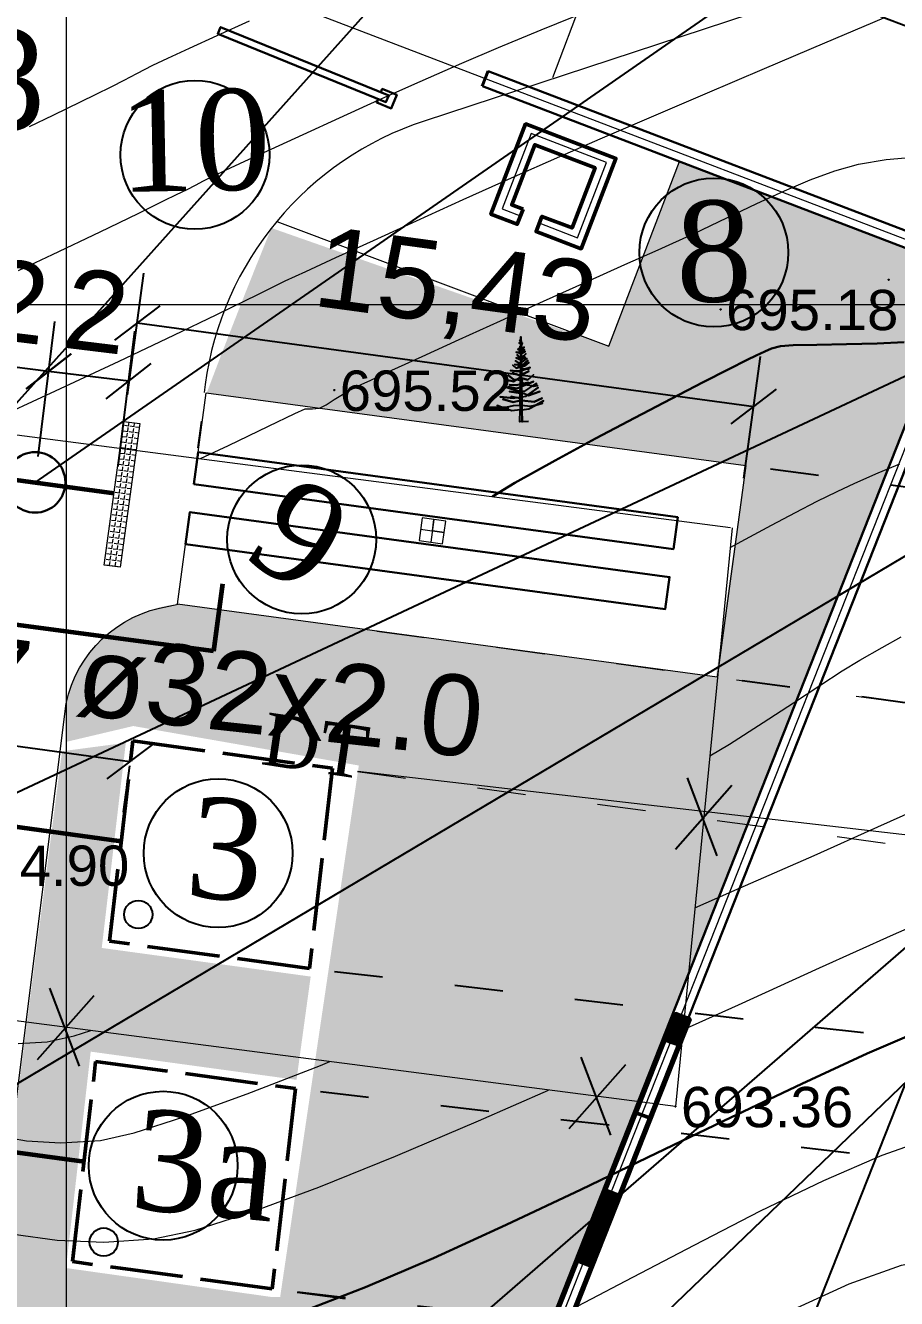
# Model space of a CAD drawing. Header units: feet. Extents: x 3381 to 684025, y 675186 to 4375940.
# Drawn here: x 682187.92 to 682209.52, y 4375689.66 to 4375721.24 of the extents above; entities that cross this region are included whole.
import ezdxf

# ---------------------------------------------------------------- set-up
doc = ezdxf.new("R2010")
doc.units = ezdxf.units.FT
doc.header["$MEASUREMENT"] = 0
doc.header["$PDMODE"] = 34
doc.header["$PDSIZE"] = 0.01
for name, pattern in [('ACAD_ISO02W100', [15, 12, -3]), ('ACAD_ISO03W100', [30, 12, -18]), ('DUZ', [0])]:
    doc.linetypes.add(name, pattern=pattern)
doc.layers.get('0').update_dxf_attribs({"linetype": 'CONTINUOUS'})
doc.layers.get('Defpoints').update_dxf_attribs({"linetype": 'CONTINUOUS'})
for name, color, linetype, lineweight in [('-K1', 16, 'CONTINUOUS', 60), ('-S0', 5, 'CONTINUOUS', 60), ('ANA HORIZONTAL', 24, 'CONTINUOUS', 30), ('das tikili', 5, 'CONTINUOUS', 0), ('HORIZANTAL', 24, 'CONTINUOUS', 13), ('km setka', 170, 'CONTINUOUS', 15)]:
    doc.layers.add(name, color=color, linetype=linetype, lineweight=lineweight)
for name, color, linetype in [('0_Point_Height', 2, 'CONTINUOUS'), ('0_Point_Point', 7, 'CONTINUOUS'), ('Aqaclar', 3, 'CONTINUOUS'), ('Layer8', 7, 'CONTINUOUS'), ('Yazilar', 7, 'CONTINUOUS'), ('yol', 7, 'CONTINUOUS')]:
    doc.layers.add(name, color=color, linetype=linetype)
doc.styles.add('ARİAL', font='arial.ttf')
doc.styles.get("Standard").update_dxf_attribs({"font": 'arial.ttf', "height": 2})
doc.styles.add('style5', font='arialazlat.ttf', dxfattribs={"height": 400})
doc.dimstyles.new('ISO-25', dxfattribs={"dimtxt": 2, "dimasz": 1, "dimexe": 1.25, "dimexo": 0.625, "dimtad": 1, "dimtxsty": 'Standard', "dimblk": 'OBLIQUE', "dimcen": 2.5, "dimadec": 0, "dimazin": 0, "dimtfac": 1, "dimtmove": 0, "dimatfit": 3, "dimldrblk": 'OBLIQUE', "dimfxl": 1, "dimarcsym": 0})

# ---------------------------------------------------------------- blocks, each defined once
blk = doc.blocks.new('gho09')
at = {"layer": 'yol', "lineweight": 20, "ltscale": 0.4}
h = blk.add_hatch(dxfattribs=at)
h.set_pattern_fill('ANGLE', color=256, scale=0.02)
h.set_pattern_definition([(0, (0, 0), (0, 0.1397), [0.1016, -0.0381]), (90, (0, 0), (-0.1397, 0), [0.1016, -0.0381])])
h.paths.add_polyline_path([(6099.173, 5735.746), (6095.576, 5735.746), (6095.576, 5736.146), (6099.173, 5736.146)])
for points in [[(6099.173, 5735.746), (6095.576, 5735.746), (6095.576, 5736.146), (6099.173, 5736.146)], [(6097.791, 5728.494), (6097.225, 5728.494), (6097.225, 5727.904), (6097.791, 5727.904)]]:
    blk.add_lwpolyline(points, close=True, dxfattribs=at)
at = {"layer": 'yol', "lineweight": 30, "ltscale": 0.4}
for points in [[(6096.362, 5734.218), (6096.362, 5722.218), (6097.162, 5722.218), (6097.162, 5734.218)], [(6097.862, 5734.218), (6097.862, 5722.218), (6098.662, 5722.218), (6098.662, 5734.218)]]:
    blk.add_lwpolyline(points, close=True, dxfattribs=at)
at = {"layer": 'yol', "lineweight": 20, "ltscale": 0.4}
blk.add_lwpolyline([(6097.508, 5728.494), (6097.508, 5727.904), (6097.508, 5728.199), (6097.791, 5728.199), (6097.225, 5728.199)], dxfattribs=at)
blk = doc.blocks.new('_Oblique')
at = {"color": 0, "linetype": 'ByBlock', "lineweight": -2}
blk.add_line((-0.5, -0.5), (0.5, 0.5), dxfattribs=at)
blk = doc.blocks.new('*D47')
at = {"color": 0, "lineweight": -2, "transparency": 16777216}
for p, q in [((682212.089, 4375715.029), (682218.063, 4375712.668)), ((682184.901, 4375632.128), (682216.901, 4375713.128)), ((682180.089, 4375634.029), (682186.063, 4375631.668))]:
    blk.add_line(p, q, dxfattribs=at)
at = {"layer": 'Defpoints', "color": 0, "lineweight": 18, "transparency": 16777216}
for p in [(682211.507, 4375715.258), (682216.901, 4375713.128), (682179.507, 4375634.258)]:
    blk.add_point(p, dxfattribs=at)
at = {"color": 0, "lineweight": -2, "transparency": 16777216}
for p, rotation in [((682216.901, 4375713.128), 68.44292071496228), ((682184.901, 4375632.128), 248.4429207149623)]:
    blk.add_blockref('_Oblique', p, dxfattribs=dict(at, rotation=rotation))
at = {"color": 0, "lineweight": 18, "transparency": 16777216, "insert": (682199.202, 4375673.299), "char_height": 2, "attachment_point": 5, "rotation": 68.4429}
blk.add_mtext('87,09', dxfattribs=at)
blk = doc.blocks.new('*D48')
at = {"color": 0, "lineweight": -2, "transparency": 16777216}
for p, q in [((682130.731, 4375746.842), (682132.722, 4375752.045)), ((682132.275, 4375750.878), (682213.275, 4375719.878)), ((682211.731, 4375715.842), (682213.722, 4375721.045))]:
    blk.add_line(p, q, dxfattribs=at)
at = {"layer": 'Defpoints', "color": 0, "lineweight": 18, "transparency": 16777216}
for p in [(682130.507, 4375746.258), (682213.275, 4375719.878), (682211.507, 4375715.258)]:
    blk.add_point(p, dxfattribs=at)
at = {"color": 0, "lineweight": -2, "transparency": 16777216}
for p, rotation in [((682132.275, 4375750.878), 159.0573494500117), ((682213.275, 4375719.878), 339.0573494500117)]:
    blk.add_blockref('_Oblique', p, dxfattribs=dict(at, rotation=rotation))
at = {"color": 0, "lineweight": 18, "transparency": 16777216, "insert": (682173.428, 4375737.084), "char_height": 2, "attachment_point": 5, "rotation": 339.0573}
blk.add_mtext('86,73', dxfattribs=at)
blk = doc.blocks.new('*D34')
at = {"color": 0, "linetype": 'ACAD_ISO03W100', "lineweight": -2, "ltscale": 0.1, "transparency": 16777216}
for p, q in [((682195.236, 4375694.793), (682221.593, 4375691.741)), ((682219.776, 4375686.917), (682220.351, 4375691.885)), ((682194.661, 4375689.826), (682221.018, 4375686.773))]:
    blk.add_line(p, q, dxfattribs=at)
at = {"layer": 'Defpoints', "color": 0, "linetype": 'ACAD_ISO03W100', "lineweight": 18, "ltscale": 0.1, "transparency": 16777216}
for p in [(682194.616, 4375694.865, 243.171), (682220.351, 4375691.885), (682194.04, 4375689.897, 243.171)]:
    blk.add_point(p, dxfattribs=at)
at = {"color": 0, "linetype": 'ACAD_ISO03W100', "lineweight": -2, "ltscale": 0.1, "transparency": 16777216}
for p, rotation in [((682220.351, 4375691.885), 83.39454021314612), ((682219.776, 4375686.917), 263.3945402131461)]:
    blk.add_blockref('_Oblique', p, dxfattribs=dict(at, rotation=rotation))
at = {"color": 0, "linetype": 'ACAD_ISO03W100', "lineweight": 18, "ltscale": 0.1, "transparency": 16777216, "insert": (682218.429, 4375689.591), "char_height": 2, "attachment_point": 5, "rotation": 83.3945}
blk.add_mtext('{\\fArial|b0|i0|c238|p34;5.0}', dxfattribs=at)
blk = doc.blocks.new('*D35')
at = {"color": 0, "linetype": 'ACAD_ISO03W100', "lineweight": -2, "ltscale": 0.1, "transparency": 16777216}
for p, q in [((682195.582, 4375697.774), (682221.893, 4375694.727)), ((682195.236, 4375694.793), (682221.548, 4375691.747)), ((682220.306, 4375691.89), (682220.652, 4375694.871))]:
    blk.add_line(p, q, dxfattribs=at)
at = {"layer": 'Defpoints', "color": 0, "linetype": 'ACAD_ISO03W100', "lineweight": 18, "ltscale": 0.1, "transparency": 16777216}
for p in [(682194.961, 4375697.846, 243.171), (682194.616, 4375694.865, 243.171), (682220.652, 4375694.871)]:
    blk.add_point(p, dxfattribs=at)
at = {"color": 0, "linetype": 'ACAD_ISO03W100', "lineweight": -2, "ltscale": 0.1, "transparency": 16777216}
for p, rotation in [((682220.652, 4375694.871), 83.39454021172371), ((682220.306, 4375691.89), 263.3945402117237)]:
    blk.add_blockref('_Oblique', p, dxfattribs=dict(at, rotation=rotation))
at = {"color": 0, "linetype": 'ACAD_ISO03W100', "lineweight": 18, "ltscale": 0.1, "transparency": 16777216, "insert": (682218.843, 4375693.57), "char_height": 2, "attachment_point": 5, "rotation": 83.3945}
blk.add_mtext('{\\fArial|b0|i0|c238|p34;3.0}', dxfattribs=at)
blk = doc.blocks.new('*D36')
at = {"color": 0, "linetype": 'ACAD_ISO03W100', "lineweight": -2, "ltscale": 0.1, "transparency": 16777216}
for p, q in [((682206.392, 4375710.243), (682223.276, 4375707.973)), ((682221.331, 4375702.887), (682222.037, 4375708.14)), ((682205.686, 4375704.99), (682222.57, 4375702.72))]:
    blk.add_line(p, q, dxfattribs=at)
at = {"layer": 'Defpoints', "color": 0, "linetype": 'ACAD_ISO03W100', "lineweight": 18, "ltscale": 0.1, "transparency": 16777216}
for p in [(682205.772, 4375710.326, 931.185), (682222.037, 4375708.14), (682205.066, 4375705.074, 931.185)]:
    blk.add_point(p, dxfattribs=at)
at = {"color": 0, "linetype": 'ACAD_ISO03W100', "lineweight": -2, "ltscale": 0.1, "transparency": 16777216}
for p, rotation in [((682222.037, 4375708.14), 82.34300490597937), ((682221.331, 4375702.887), 262.3430049059794)]:
    blk.add_blockref('_Oblique', p, dxfattribs=dict(at, rotation=rotation))
at = {"color": 0, "linetype": 'ACAD_ISO03W100', "lineweight": 18, "ltscale": 0.1, "transparency": 16777216, "insert": (682219.874, 4375705.757), "char_height": 2, "attachment_point": 5, "rotation": 82.343}
blk.add_mtext('5,3', dxfattribs=at)
blk = doc.blocks.new('*D37')
at = {"color": 0, "lineweight": -2, "transparency": 16777216}
for p, q in [((682190.448, 4375712.079), (682190.857, 4375715.098)), ((682190.689, 4375713.859), (682205.976, 4375711.786)), ((682205.735, 4375710.006), (682206.144, 4375713.025))]:
    blk.add_line(p, q, dxfattribs=at)
at = {"layer": 'Defpoints', "color": 0, "lineweight": 18, "transparency": 16777216}
for p in [(682205.976, 4375711.786), (682190.364, 4375711.46, 931.185), (682205.651, 4375709.387, 931.185)]:
    blk.add_point(p, dxfattribs=at)
at = {"color": 0, "lineweight": -2, "transparency": 16777216}
for p, rotation in [((682190.689, 4375713.859), 172.2782293158728), ((682205.976, 4375711.786), 352.2782293158728)]:
    blk.add_blockref('_Oblique', p, dxfattribs=dict(at, rotation=rotation))
at = {"color": 0, "lineweight": 18, "transparency": 16777216, "insert": (682198.578, 4375714.633), "char_height": 2, "attachment_point": 5, "rotation": 352.2782}
blk.add_mtext('15,43', dxfattribs=at)
blk = doc.blocks.new('*D25')
at = {"color": 0, "lineweight": -2, "transparency": 16777216}
blk.add_arc((682188.327, 4375657.126), 7.21, 68.4429, 172.4341, dxfattribs=at)
at = {"layer": 'Defpoints', "color": 0, "lineweight": 18, "transparency": 16777216}
for p in [(682211.247, 4375715.144), (682091.707, 4375669.959), (682182.988, 4375661.972), (682188.362, 4375657.122), (682179.389, 4375634.503)]:
    blk.add_point(p, dxfattribs=at)
at = {"color": 0, "lineweight": -2, "transparency": 16777216}
for p, rotation in [((682190.976, 4375663.832), 338.4429207148453), ((682181.179, 4375658.076), 262.4341392844076)]:
    blk.add_blockref('_Oblique', p, dxfattribs=dict(at, rotation=rotation))
at = {"color": 0, "lineweight": 18, "transparency": 16777216, "insert": (682183.84, 4375664.762), "char_height": 2, "attachment_point": 5, "rotation": 30.4385}
blk.add_mtext('104°', dxfattribs=at)
blk = doc.blocks.new('*D72')
at = {"color": 0, "lineweight": -2, "transparency": 16777216}
for p, q in [((682188.237, 4375710.544), (682188.645, 4375713.899)), ((682190.222, 4375710.302), (682190.631, 4375713.657)), ((682190.479, 4375712.417), (682188.494, 4375712.658))]:
    blk.add_line(p, q, dxfattribs=at)
at = {"layer": 'Defpoints', "color": 0, "lineweight": 18, "transparency": 16777216}
for p in [(682188.494, 4375712.658), (682188.161, 4375709.924), (682190.147, 4375709.682)]:
    blk.add_point(p, dxfattribs=at)
at = {"color": 0, "lineweight": -2, "transparency": 16777216}
for p, rotation in [((682188.494, 4375712.658), 173.0581830056443), ((682190.479, 4375712.417), 353.0581830056443)]:
    blk.add_blockref('_Oblique', p, dxfattribs=dict(at, rotation=rotation))
at = {"color": 0, "lineweight": 18, "transparency": 16777216, "insert": (682189.684, 4375714.155), "char_height": 2, "attachment_point": 5, "rotation": 353.0582}
blk.add_mtext('2', dxfattribs=at)
blk = doc.blocks.new('*D73')
at = {"color": 0, "lineweight": -2, "transparency": 16777216}
for p, q in [((682186.251, 4375710.786), (682186.66, 4375714.141)), ((682188.237, 4375710.544), (682188.645, 4375713.899)), ((682188.494, 4375712.658), (682186.509, 4375712.9))]:
    blk.add_line(p, q, dxfattribs=at)
at = {"layer": 'Defpoints', "color": 0, "lineweight": 18, "transparency": 16777216}
for p in [(682186.509, 4375712.9), (682186.176, 4375710.165), (682188.161, 4375709.924)]:
    blk.add_point(p, dxfattribs=at)
at = {"color": 0, "lineweight": -2, "transparency": 16777216}
for p, rotation in [((682186.509, 4375712.9), 173.0581830056443), ((682188.494, 4375712.658), 353.0581830056443)]:
    blk.add_blockref('_Oblique', p, dxfattribs=dict(at, rotation=rotation))
at = {"color": 0, "lineweight": 18, "transparency": 16777216, "insert": (682187.698, 4375714.396), "char_height": 2, "attachment_point": 5, "rotation": 353.0582}
blk.add_mtext('2', dxfattribs=at)
blk = doc.blocks.new('*D75')
at = {"color": 0, "lineweight": -2, "transparency": 16777216}
for p, q in [((682183.561, 4375703.818), (682183.406, 4375702.683)), ((682190.511, 4375702.975), (682183.575, 4375703.922)), ((682190.496, 4375702.871), (682190.341, 4375701.736))]:
    blk.add_line(p, q, dxfattribs=at)
at = {"layer": 'Defpoints', "color": 0, "lineweight": 18, "transparency": 16777216}
for p in [(682183.645, 4375704.438, 243.171), (682183.575, 4375703.922), (682190.581, 4375703.491, 243.171)]:
    blk.add_point(p, dxfattribs=at)
at = {"color": 0, "lineweight": -2, "transparency": 16777216}
for p, rotation in [((682183.575, 4375703.922), 172.2238624934562), ((682190.511, 4375702.975), 352.2238624934562)]:
    blk.add_blockref('_Oblique', p, dxfattribs=dict(at, rotation=rotation))
at = {"color": 0, "lineweight": 15, "transparency": 16777216, "insert": (682187.263, 4375705.058), "char_height": 2, "attachment_point": 5, "rotation": 352.2239}
blk.add_mtext('7', dxfattribs=at)

msp = doc.modelspace()

# ---------------------------------------------------------------- hatches: boundary and pattern name
at = {"lineweight": 25}
h = msp.add_hatch(dxfattribs=at)
h.set_pattern_fill('GRASS', color=3)
h.set_pattern_definition([(90, (1292.8779, 801.1559), (-0.707106781, 0.707106781), [0.1875, -1.226713563]), (45, (1292.8779, 801.1559), (-0.70710678119, 0.70710678119), [0.1875, -0.8125]), (135, (1292.8779, 801.1559), (-0.70710678119, -0.70710678119), [0.1875, -0.8125])])
edge = h.paths.add_edge_path(flags=16)
edge.add_arc((682105.84865, 4375677.65053), 3.56005, 0, 360)
edge = h.paths.add_edge_path()
edge.add_arc((682171.50499, 4375648.56641), 2.12139, 0, 360)
edge = h.paths.add_edge_path()
edge.add_line((682108.64083, 4375679.85909), (682113.17785, 4375679.2513))
edge.add_line((682113.17785, 4375679.2513), (682113.56487, 4375682.14026))
edge.add_line((682113.56487, 4375682.14026), (682106.23846, 4375683.12958))
edge.add_line((682106.23846, 4375683.12958), (682108.37957, 4375698.98567))
edge.add_line((682108.37957, 4375698.98567), (682116.75234, 4375697.85506))
edge.add_line((682116.75234, 4375697.85506), (682117.47927, 4375703.23835))
edge.add_line((682117.47927, 4375703.23835), (682112.82744, 4375703.90955))
edge.add_line((682112.82744, 4375703.90955), (682113.64144, 4375709.55112))
edge.add_line((682113.64144, 4375709.55112), (682121.76329, 4375708.39762))
edge.add_line((682121.76329, 4375708.39762), (682125.50927, 4375735.51285))
edge.add_line((682125.50927, 4375735.51285), (682125.60219, 4375736.20243))
edge.add_line((682125.60219, 4375736.20243), (682125.33204, 4375735.70925))
edge.add_line((682125.33204, 4375735.70925), (682087.79442, 4375662.37994))
edge.add_line((682087.79442, 4375662.37994), (682179.38919, 4375634.50327))
edge.add_line((682179.38919, 4375634.50327), (682211.24714, 4375715.14369))
edge.add_line((682211.24714, 4375715.14369), (682204.13671, 4375717.86497))
edge.add_line((682204.13671, 4375717.86497), (682202.38248, 4375713.28135))
edge.add_line((682202.38248, 4375713.28135), (682194.01839, 4375716.21455))
edge.add_arc((682353.44716, 4375651.32986), 172.12656, 157.8545463, 159.3177752)
edge.add_line((682192.41352, 4375712.12231), (682205.77828, 4375710.32554))
edge.add_line((682205.77828, 4375710.32554), (682205.03612, 4375705.07767))
edge.add_line((682205.03612, 4375705.07767), (682191.70717, 4375706.88497))
edge.add_arc((682192.00748, 4375703.74409), 3.15521, 95.461516, 167.592502)
edge.add_line((682188.92597, 4375704.42203), (682188.92597, 4375703.46651))
edge.add_line((682188.92597, 4375703.46651), (682190.59285, 4375703.86026))
edge.add_line((682190.59285, 4375703.86026), (682196.1848, 4375702.88131))
edge.add_line((682196.1848, 4375702.88131), (682194.23476, 4375689.69784))
edge.add_line((682194.23476, 4375689.69784), (682194.01539, 4375689.69784))
edge.add_line((682194.01539, 4375689.69784), (682188.92597, 4375690.41529))
edge.add_line((682188.92597, 4375690.41529), (682189.53759, 4375695.78319))
edge.add_line((682189.53759, 4375695.78319), (682194.64022, 4375695.08381))
edge.add_line((682194.64022, 4375695.08381), (682194.99134, 4375697.64556))
edge.add_line((682194.99134, 4375697.64556), (682189.81164, 4375698.35551))
edge.add_line((682189.81164, 4375698.35551), (682190.40706, 4375703.44416))
edge.add_line((682190.40706, 4375703.44416), (682188.82623, 4375703.23511))
edge.add_line((682188.82623, 4375703.23511), (682186.77022, 4375687.26853))
edge.add_line((682186.77022, 4375687.26853), (682195.50641, 4375686.05974))
edge.add_line((682195.50641, 4375686.05974), (682194.6758, 4375678.70417))
edge.add_line((682194.6758, 4375678.70417), (682185.8926, 4375679.91946))
edge.add_line((682185.8926, 4375679.91946), (682185.51355, 4375677.26908))
edge.add_line((682185.51355, 4375677.26908), (682179.38594, 4375678.07251))
edge.add_arc((682178.94963, 4375668.08203), 10, 87.499348, 110.778603)
edge.add_line((682175.40205, 4375677.43161), (682185.15133, 4375676.00548))
edge.add_line((682185.15133, 4375676.00548), (682184.52449, 4375672.51119))
edge.add_line((682184.52449, 4375672.51119), (682181.21386, 4375673.03668))
edge.add_line((682181.21386, 4375673.03668), (682181.60716, 4375676.11085))
edge.add_line((682181.60716, 4375676.11085), (682179.07598, 4375676.44567))
edge.add_line((682179.07598, 4375676.44567), (682178.67102, 4375673.38414))
edge.add_line((682178.67102, 4375673.38414), (682175.34696, 4375673.82383))
edge.add_line((682175.34696, 4375673.82383), (682175.69974, 4375676.92142))
edge.add_line((682175.69974, 4375676.92142), (682174.90535, 4375677.22773))
edge.add_arc((682179.11889, 4375667.86943), 10.26312, 114.239473, 179.009552)
edge.add_line((682168.8573, 4375668.04684), (682168.50755, 4375665.41112))
edge.add_line((682168.50755, 4375665.41112), (682165.52104, 4375665.73781))
edge.add_line((682165.52104, 4375665.73781), (682164.64008, 4375660.87508))
edge.add_line((682164.64008, 4375660.87508), (682155.93104, 4375662.08826))
edge.add_line((682155.93104, 4375662.08826), (682156.6183, 4375666.98879))
edge.add_line((682156.6183, 4375666.98879), (682149.69258, 4375667.90781))
edge.add_line((682149.69258, 4375667.90781), (682150.12707, 4375671.18217))
edge.add_arc((682147.15314, 4375671.5768), 3, 352.441183, 442.140201)
edge.add_line((682147.56339, 4375674.54862), (682135.67766, 4375676.1894))
edge.add_line((682135.67766, 4375676.1894), (682134.40637, 4375666.77204))
edge.add_line((682134.40637, 4375666.77204), (682127.10306, 4375667.7505))
edge.add_line((682127.10306, 4375667.7505), (682128.35698, 4375677.19999))
edge.add_line((682128.35698, 4375677.19999), (682125.34172, 4375677.62181))
edge.add_line((682125.34172, 4375677.62181), (682124.08043, 4375668.11674))
edge.add_line((682124.08043, 4375668.11674), (682122.65018, 4375668.39147))
edge.add_line((682122.65018, 4375668.39147), (682111.9298, 4375669.93498))
edge.add_line((682111.9298, 4375669.93498), (682112.97868, 4375677.76458))
edge.add_line((682112.97868, 4375677.76458), (682109.35793, 4375678.24963))
edge.add_arc((682105.84865, 4375677.65053), 3.56005, 9.687955, 38.343389)
at = {"lineweight": 50}
h = msp.add_hatch(dxfattribs=at)
h.set_pattern_fill('ANSI31', scale=0.3, angle=76.628787)
h.set_pattern_definition([(121.628787469, (4781184.055812, 2697187.933657), (-0.03192988339517, -0.01966551668202), [])])
h.paths.add_polyline_path([(682203.7677, 4375696.07528), (682204.03799, 4375696.72719), (682204.39666, 4375696.58528), (682204.14405, 4375695.93982)])
h = msp.add_hatch(dxfattribs=at)
h.set_pattern_fill('ANSI31', scale=0.3, angle=76.004872)
h.set_pattern_definition([(121.004872172, (4762661.320334, 2652647.511662), (-0.0321421312917, -0.01931666109934), [])])
h.paths.add_polyline_path([(682201.6088, 4375690.58997), (682202.30435, 4375692.34723), (682202.66552, 4375692.20332), (682201.97553, 4375690.45342)])

# ---------------------------------------------------------------- linework, layer by layer
at = {"layer": '-K1'}
msp.add_line((682183.04049, 4375710.6029, 931.18466), (682190.11635, 4375709.63657, 931.18466), dxfattribs=at)
at = {"layer": '-K1', "color": 7, "linetype": 'DUZ', "lineweight": 30}
msp.add_circle((682188.1588, 4375709.90391, 931.18466), 0.75, dxfattribs=at)
at = {"layer": '-S0'}
for p, q in [((682192.80753, 4375707.38417), (682192.58348, 4375705.71389)), ((682192.58348, 4375705.71389), (682183.98231, 4375706.86768)), ((682186.30219, 4375701.55167, 243.17116), (682190.2933, 4375701.00662, 243.17116)), ((682185.38175, 4375693.60312, 243.17116), (682189.37286, 4375693.05807, 243.17116))]:
    msp.add_line(p, q, dxfattribs=at)
at = {"color": 6}
for p, q in [((682186.17698, 4375710.17456, 931.18466), (682226.73715, 4375755.48061, -0.30634)), ((682188.1588, 4375709.90391, 931.18466), (682234.9818, 4375742.39435))]:
    msp.add_line(p, q, dxfattribs=at)
at = {"color": 7, "lineweight": 18}
for p, q in [((682200.99128, 4375719.95213), (682205.16954, 4375730.86952)), ((682192.27645, 4375711.421, 452.35284), (682192.18781, 4375710.76168, 452.35284)), ((682196.15685, 4375702.74199), (682222.51156, 4375699.69011))]:
    msp.add_line(p, q, dxfattribs=at)
for p in [(682176.52055, 4375669.50957, -1102.20019), (682182.44603, 4375668.75292), (682185.38175, 4375693.60312, 243.17116), (682186.30219, 4375701.55167, 243.17116)]:
    msp.add_line(p, (682245.236, 4375729.19944))
at = {"color": 7, "lineweight": 30}
for p, q in [((682199.72502, 4375720.72822, 452.35284), (682199.72369, 4375720.72545, 452.35284)), ((682199.39285, 4375720.10881), (682199.24988, 4375719.73524))]:
    msp.add_line(p, q, dxfattribs=at)
at = {"color": 7, "lineweight": 40}
msp.add_line((682199.38955, 4375720.11008), (682199.24657, 4375719.7365, 452.35284), dxfattribs=at)
at = {"color": 7, "linetype": 'ACAD_ISO03W100', "lineweight": 18, "ltscale": 0.1}
for p, q in [((682196.62825, 4375706.21771), (682222.56654, 4375702.70068)), ((682196.15533, 4375702.72991), (682222.09362, 4375699.21288)), ((682195.58157, 4375697.77415), (682221.93628, 4375694.72226)), ((682194.6594, 4375689.81203), (682221.18834, 4375686.15006))]:
    msp.add_line(p, q, dxfattribs=at)
at = {"color": 1, "lineweight": 25}
for p, q in [((682204.32687, 4375702.57355, 697.5), (682205.06328, 4375700.64068)), ((682204.03457, 4375700.80424), (682205.43736, 4375702.39313)), ((682188.22219, 4375695.58946), (682189.62499, 4375697.17835)), ((682188.5145, 4375697.35877, 697.5), (682189.25091, 4375695.4259)), ((682201.69125, 4375695.64527, 697.5), (682202.42767, 4375693.71241)), ((682201.39895, 4375693.87597), (682202.80175, 4375695.46485))]:
    msp.add_line(p, q, dxfattribs=at)
at = {"color": 7, "lineweight": 50}
msp.add_line((682203.05258, 4375694.26857), (682203.4154, 4375694.12971), dxfattribs=at)
at = {"color": 7, "lineweight": 30}
for points in [[(682199.39285, 4375720.10881), (682211.76772, 4375715.37276), (682179.62566, 4375634.01318), (682087.22044, 4375662.13651), (682130.41122, 4375746.50919), (682190.05016, 4375723.68441)], [(682199.24988, 4375719.73524), (682211.24714, 4375715.14369), (682179.38919, 4375634.50327), (682087.79442, 4375662.37994), (682130.60364, 4375746.00726), (682189.90719, 4375723.31084)]]:
    msp.add_lwpolyline(points, dxfattribs=at)
at = {"color": 1, "lineweight": 0}
msp.add_lwpolyline([(682087.50743, 4375662.25822), (682130.50743, 4375746.25822), (682211.50743, 4375715.25822), (682179.50743, 4375634.25822)], close=True, dxfattribs=at)
at = {"color": 7, "lineweight": 50}
for points in [[(682190.15981, 4375723.24367), (682190.33431, 4375723.60517), (682165.01152, 4375733.28673), (682126.11695, 4375738.12039), (682091.07134, 4375669.65716), (682188.61997, 4375656.66888), (682204.39706, 4375696.58512), (682204.03799, 4375696.72719), (682188.36159, 4375657.12156), (682091.70697, 4375669.95943), (682126.39604, 4375737.68662), (682164.91075, 4375732.91319), (682190.15981, 4375723.24367)], [(682203.7677, 4375696.07528), (682204.03799, 4375696.72719), (682204.39666, 4375696.58528), (682204.14226, 4375695.94046), (682203.7677, 4375696.07528)], [(682201.60875, 4375690.58985), (682202.30435, 4375692.34723), (682202.66554, 4375692.20427), (682201.97374, 4375690.45409), (682201.60875, 4375690.58985)]]:
    msp.add_lwpolyline(points, dxfattribs=at)
at = {"color": 7, "lineweight": 18, "elevation": 690.5}
msp.add_lwpolyline([(682242.82367, 4375705.4074), (682228.94507, 4375722.37483, 0.31024639), (682218.07683, 4375725.54175), (682197.8026, 4375718.86537, 0.28729372), (682192.37618, 4375712.33271), (682192.34906, 4375712.13098)], format="xyb", dxfattribs=at)
at = {"color": 7, "linetype": 'DUZ', "lineweight": 30, "elevation": 4034.16096}
msp.add_lwpolyline([(682196.92569, 4375719.50485), (682196.85731, 4375719.33671), (682192.6888, 4375721.03183), (682192.75717, 4375721.19998)], close=True, dxfattribs=at)
msp.add_lwpolyline([(682196.73294, 4375719.58302), (682196.76687, 4375719.66709), (682197.12683, 4375719.52184), (682196.9898, 4375719.18226), (682196.62984, 4375719.32751), (682196.66502, 4375719.41469)], dxfattribs=at)
at = {"color": 7, "linetype": 'DUZ', "lineweight": 50, "elevation": 695.5, "flags": 128}
msp.add_lwpolyline([(682200.25684, 4375716.67998), (682200.11387, 4375716.3064), (682199.46011, 4375716.5566), (682200.31795, 4375718.79806), (682202.55941, 4375717.94022), (682201.70157, 4375715.69876), (682200.58084, 4375716.12768), (682200.72381, 4375716.50126), (682201.47096, 4375716.21531), (682202.04286, 4375717.70961), (682200.54855, 4375718.28151), (682199.97666, 4375716.78721), (682200.25684, 4375716.67998)], dxfattribs=at)
at = {"color": 7, "linetype": 'DUZ', "lineweight": 13, "elevation": 695.5}
msp.add_lwpolyline([(682200.67622, 4375716.3312), (682201.61016, 4375715.97376), (682202.32502, 4375717.84164), (682200.45715, 4375718.55651), (682199.74228, 4375716.68863), (682200.20925, 4375716.50991)], dxfattribs=at)
at = {"color": 7, "lineweight": 18, "elevation": 695.5}
msp.add_lwpolyline([(682194.15099, 4375716.37853), (682202.38248, 4375713.28135), (682204.13671, 4375717.86497)], dxfattribs=at)
at = {"color": 7, "lineweight": 15, "elevation": 931.18466}
msp.add_lwpolyline([(682192.09166, 4375709.86029), (682192.39864, 4375712.12431), (682205.77828, 4375710.32554), (682205.06615, 4375705.0736), (682191.68857, 4375706.8875), (682191.9976, 4375709.16664)], dxfattribs=at)
at = {"color": 7, "lineweight": 18}
msp.add_lwpolyline([(682185.51355, 4375677.26908), (682188.92597, 4375704.42203, -0.31220334), (682191.47702, 4375706.83049), (682191.70717, 4375706.88497)], format="xyb", dxfattribs=at)
at = {"color": 7, "linetype": 'ACAD_ISO02W100', "lineweight": 50, "ltscale": 0.15, "elevation": 243.17116}
for points in [[(682190.58094, 4375703.49055), (682195.536, 4375702.81389), (682194.96072, 4375697.84604), (682190.00566, 4375698.5227), (682190.58094, 4375703.49055)], [(682189.08522, 4375690.57415), (682189.6605, 4375695.54199), (682194.61555, 4375694.86534), (682194.04027, 4375689.89749), (682189.08522, 4375690.57415)]]:
    msp.add_lwpolyline(points, dxfattribs=at)
at = {"color": 7, "linetype": 'DUZ', "lineweight": 25}
for centre in [(682192.12331, 4375718.02841, 696.5), (682204.98798, 4375715.60652, 1390.5), (682194.76893, 4375708.4868, 1622.18466), (682192.69824, 4375700.70527, -490.53851), (682191.33346, 4375692.95366, -1131.83185)]:
    msp.add_circle(centre, 1.84586, dxfattribs=at)
for centre in [(682190.71795, 4375699.18529), (682189.85993, 4375691.05835, 693)]:
    msp.add_circle(centre, 0.35)
at = {"linetype": 'Continuous'}
msp.add_open_spline([(682139.47963, 4375868.22821), (682141.3006, 4375864.75779), (682147.60661, 4375852.73973), (682157.50344, 4375834.7584), (682171.49822, 4375815.49396), (682182.26949, 4375795.29608), (682193.23269, 4375777.41052), (682202.36035, 4375760.00732), (682215.7753, 4375741.48611), (682232.37485, 4375727.19698), (682243.90986, 4375712.36038), (682251.84002, 4375701.87762), (682263.15807, 4375689.959), (682271.40714, 4375679.26706), (682275.85095, 4375673.50726)], degree=3, knots=[0, 0, 0, 0, 11.75951037, 40.72320969, 61.46233043, 83.05497871, 109.29071666, 124.3927439, 141.9627176, 177.53300774, 189.55882144, 198.27648785, 216.95544768, 238.76886618, 238.76886618, 238.76886618, 238.76886618], dxfattribs=at)
at = {"layer": '0_Point_Point'}
for p in [(682209.32443, 4375714.93222, 695.283), (682205.15443, 4375714.19522, 695.181), (682195.57443, 4375712.19322, 695.524), (682204.03567, 4375694.42174)]:
    msp.add_point(p, dxfattribs=at)
at = {"layer": 'ANA HORIZONTAL', "color": 16, "lineweight": 30, "elevation": 695}
msp.add_lwpolyline([(682199.49823, 4375709.55315), (682200.05463, 4375709.89005), (682201.05136, 4375710.44628), (682202.05564, 4375710.99204), (682203.02817, 4375711.50954), (682203.92967, 4375711.98097), (682204.72087, 4375712.38854), (682205.36248, 4375712.71445), (682205.81522, 4375712.94088), (682206.0398, 4375713.05005), (682206.2495, 4375713.15079), (682206.4194, 4375713.22442), (682206.64004, 4375713.28488), (682206.95476, 4375713.30649), (682207.54111, 4375713.31852), (682208.27666, 4375713.32952), (682209.03895, 4375713.34807), (682209.70556, 4375713.38273)], dxfattribs=at)
at = {"layer": 'ANA HORIZONTAL', "color": 32, "lineweight": 30, "elevation": 692.5}
msp.add_lwpolyline([(682194.8169, 4375689.34114), (682196.34809, 4375689.93655), (682198.03708, 4375690.66323), (682199.83575, 4375691.4847), (682201.69599, 4375692.36444), (682203.56969, 4375693.26595), (682205.40873, 4375694.15274), (682207.16501, 4375694.9883), (682208.7904, 4375695.73613), (682210.2368, 4375696.35973)], dxfattribs=at)
at = {"layer": 'Aqaclar', "color": 3}
msp.add_lwpolyline([(682200.39078, 4375711.41612), (682200.17903, 4375711.40864), (682200.18271, 4375711.70302), (682199.97483, 4375711.67951), (682199.76539, 4375711.75488), (682199.61478, 4375711.80908), (682199.76539, 4375711.75488), (682199.64005, 4375711.7281), (682199.76539, 4375711.75488), (682200.01905, 4375711.80908), (682200.18412, 4375711.81613), (682200.18271, 4375711.70302), (682200.22801, 4375711.70815), (682200.23173, 4375711.4105), (682200.22801, 4375711.70815), (682200.40437, 4375711.7281), (682200.57091, 4375711.82174), (682200.73915, 4375711.86576), (682200.57091, 4375711.82174), (682200.76441, 4375711.93055), (682200.57091, 4375711.82174), (682200.42963, 4375711.78478), (682200.22668, 4375711.81451), (682200.22801, 4375711.70815), (682200.22668, 4375711.81451), (682200.20854, 4375711.81717), (682200.18412, 4375711.81613), (682200.18566, 4375711.93878), (682200.18328, 4375711.93865), (682200.01272, 4375711.89815), (682199.75375, 4375711.97104), (682200.01272, 4375711.89815), (682200.18328, 4375711.93865), (682200.18566, 4375711.93878), (682200.18623, 4375711.98502), (682200.17697, 4375711.98724), (682199.9622, 4375712.03583), (682200.09175, 4375712.00652), (682200.01905, 4375711.99533), (682199.69058, 4375712.02772), (682200.01905, 4375711.99533), (682200.09175, 4375712.00652), (682200.18668, 4375712.02112), (682200.18623, 4375711.98502), (682200.18668, 4375712.02112), (682200.22402, 4375712.02687), (682200.22668, 4375711.81451), (682200.22512, 4375711.93914), (682200.22749, 4375711.93865), (682200.5307, 4375711.90626), (682200.73283, 4375711.99533), (682200.5307, 4375711.90626), (682200.22512, 4375711.93914), (682200.22402, 4375712.02687), (682200.33487, 4375712.04392), (682200.63176, 4375712.25447), (682200.36952, 4375712.06849), (682200.39172, 4375712.06012), (682200.67598, 4375712.15729), (682200.39172, 4375712.06012), (682200.28434, 4375712.10061), (682200.22298, 4375712.11027), (682200.22402, 4375712.02687), (682200.22298, 4375712.11027), (682200.18787, 4375712.11579), (682200.18668, 4375712.02112), (682200.18787, 4375712.11579), (682199.9243, 4375712.15729), (682200.18787, 4375712.11579), (682200.18849, 4375712.1654), (682200.12011, 4375712.1654), (682199.79796, 4375712.28686), (682200.12011, 4375712.1654), (682200.18849, 4375712.1654), (682200.18977, 4375712.26804), (682200.10116, 4375712.23018), (682199.89271, 4375712.27877), (682200.10116, 4375712.23018), (682200.22084, 4375712.28132), (682200.22229, 4375712.1654), (682200.18849, 4375712.1654), (682200.22229, 4375712.1654), (682200.22298, 4375712.11027), (682200.22229, 4375712.1654), (682200.3033, 4375712.1654), (682200.50212, 4375712.29838), (682200.59386, 4375712.35975), (682200.50212, 4375712.29838), (682200.52438, 4375712.29496), (682200.61913, 4375712.31116), (682200.52438, 4375712.29496), (682200.36646, 4375712.31925), (682200.33912, 4375712.33187), (682200.22084, 4375712.28132), (682200.33912, 4375712.33187), (682200.51806, 4375712.40834), (682200.33912, 4375712.33187), (682200.27798, 4375712.36009), (682200.38541, 4375712.38404), (682200.27798, 4375712.36009), (682200.20854, 4375712.39214), (682200.21952, 4375712.38707), (682200.22002, 4375712.34716), (682200.27798, 4375712.36009), (682200.22002, 4375712.34716), (682200.22084, 4375712.28132), (682200.22002, 4375712.34716), (682200.19068, 4375712.34062), (682200.18977, 4375712.26804), (682200.19068, 4375712.34062), (682200.09484, 4375712.31925), (682199.91798, 4375712.32736), (682200.09484, 4375712.31925), (682200.19068, 4375712.34062), (682200.19182, 4375712.43231), (682200.24645, 4375712.42453), (682200.21913, 4375712.42842), (682200.21952, 4375712.38707), (682200.21913, 4375712.42842), (682200.19182, 4375712.43231), (682200.01905, 4375712.45692), (682199.88639, 4375712.56219), (682200.01905, 4375712.45692), (682200.08299, 4375712.44781), (682200.01905, 4375712.40834), (682199.84849, 4375712.44882), (682200.01905, 4375712.40834), (682200.08299, 4375712.44781), (682200.19287, 4375712.5159), (682200.19182, 4375712.43231), (682200.219, 4375712.42843), (682200.2182, 4375712.49204), (682200.37909, 4375712.44882), (682200.51806, 4375712.5703), (682200.37909, 4375712.44882), (682200.2182, 4375712.49204), (682200.21719, 4375712.57272), (682200.40437, 4375712.65937), (682200.17697, 4375712.5541), (682199.99378, 4375712.61889), (682200.17697, 4375712.5541), (682200.19344, 4375712.56172), (682200.19287, 4375712.5159), (682200.19484, 4375712.67361), (682200.17697, 4375712.66746), (682200.08853, 4375712.65937), (682199.94324, 4375712.68367), (682200.08853, 4375712.65937), (682200.17697, 4375712.66746), (682200.19484, 4375712.67361), (682200.21584, 4375712.68084), (682200.21719, 4375712.57272), (682200.21584, 4375712.68084), (682200.43594, 4375712.75655), (682200.32981, 4375712.72004), (682200.40437, 4375712.71606), (682200.25276, 4375712.72416), (682200.13906, 4375712.78085), (682200.19591, 4375712.7525), (682200.19484, 4375712.67361), (682200.21584, 4375712.68084), (682200.21467, 4375712.77465), (682200.08853, 4375712.74035), (682200.00009, 4375712.81324), (682200.08853, 4375712.74035), (682200.19604, 4375712.76958), (682200.19591, 4375712.7525), (682200.19604, 4375712.76958), (682200.29698, 4375712.79704), (682200.39805, 4375712.87801), (682200.29698, 4375712.79704), (682200.21467, 4375712.77465), (682200.21415, 4375712.816), (682200.24645, 4375712.81324), (682200.37278, 4375712.92661), (682200.24645, 4375712.81324), (682200.21415, 4375712.816), (682200.19664, 4375712.81749), (682200.19604, 4375712.76958), (682200.19664, 4375712.81749), (682200.05694, 4375712.82944), (682200.19664, 4375712.81749), (682200.19683, 4375712.83306), (682200.06957, 4375712.91851), (682200.19683, 4375712.83306), (682200.19822, 4375712.94452), (682200.20223, 4375712.94281), (682200.08853, 4375712.9914), (682200.20223, 4375712.94281), (682200.30961, 4375713.00758), (682200.21249, 4375712.949), (682200.21415, 4375712.816), (682200.21332, 4375712.8825), (682200.35383, 4375712.9752), (682200.21332, 4375712.8825), (682200.21161, 4375713.01904), (682200.27171, 4375713.03188), (682200.32856, 4375713.09667), (682200.27171, 4375713.03188), (682200.21161, 4375713.01904), (682200.19912, 4375713.01637), (682200.19822, 4375712.94452), (682200.19912, 4375713.01637), (682200.15801, 4375713.00758), (682200.10748, 4375713.07238), (682200.15801, 4375713.00758), (682200.19912, 4375713.01637), (682200.20029, 4375713.10987), (682200.08853, 4375713.13716), (682200.22117, 4375713.10477), (682200.30961, 4375713.15336), (682200.22117, 4375713.10477), (682200.21051, 4375713.10737), (682200.21161, 4375713.01904), (682200.21051, 4375713.10737), (682200.20996, 4375713.15161), (682200.29067, 4375713.19384), (682200.20996, 4375713.15161), (682200.20905, 4375713.22427), (682200.24013, 4375713.21813), (682200.20905, 4375713.22427), (682200.15801, 4375713.23434), (682200.20174, 4375713.22571), (682200.20029, 4375713.10987), (682200.20084, 4375713.15361), (682200.15801, 4375713.16145), (682200.20084, 4375713.15361), (682200.20121, 4375713.18373), (682200.12642, 4375713.21004), (682200.20121, 4375713.18373), (682200.20174, 4375713.22571), (682200.20223, 4375713.2651), (682200.17697, 4375713.27482), (682200.20855, 4375713.26267), (682200.24013, 4375713.25052), (682200.26539, 4375713.21813), (682200.25219, 4375713.23507), (682200.28434, 4375713.25863), (682200.24013, 4375713.22623), (682200.25219, 4375713.23507), (682200.24013, 4375713.25052), (682200.20855, 4375713.26267), (682200.20905, 4375713.22427), (682200.20857, 4375713.26267), (682200.20779, 4375713.32483), (682200.24645, 4375713.3558), (682200.21276, 4375713.32881), (682200.23382, 4375713.31532), (682200.21276, 4375713.32881), (682200.2031, 4375713.335), (682200.15801, 4375713.36391), (682200.2031, 4375713.335), (682200.20385, 4375713.39466), (682200.17697, 4375713.42868), (682200.20385, 4375713.39466), (682200.20538, 4375713.51743), (682200.2077, 4375713.33206), (682200.20779, 4375713.32483), (682200.2077, 4375713.33206), (682200.2031, 4375713.335), (682200.20293, 4375713.32093), (682200.20779, 4375713.32483), (682200.19591, 4375713.31532), (682200.20293, 4375713.32093), (682200.20223, 4375713.2651)], dxfattribs=at)
at = {"layer": 'das tikili', "color": 32, "lineweight": 9}
msp.add_line((682187.44879, 4375711.12005), (682205.40074, 4375708.7856), dxfattribs=at)
at = {"layer": 'das tikili', "color": 1, "lineweight": 9}
msp.add_line((682205.44101, 4375708.781), (682204.03567, 4375694.42174), dxfattribs=at)
at = {"layer": 'das tikili', "color": 32, "lineweight": 9}
msp.add_lwpolyline([(682204.03567, 4375694.42174), (682186.08372, 4375696.7562)], dxfattribs=at)
at = {"layer": 'HORIZANTAL', "color": 32, "linetype": 'Continuous', "lineweight": 13}
for points, elevation in [([(682187.7514, 4375715.1595), (682188.5911, 4375715.55518), (682189.77034, 4375716.12075), (682190.71249, 4375716.57869), (682191.36147, 4375716.8968), (682191.66117, 4375717.04285), (682191.92844, 4375717.17218), (682192.13334, 4375717.27971), (682192.33775, 4375717.38836), (682192.60355, 4375717.52104), (682192.87632, 4375717.64955), (682193.35569, 4375717.87225), (682194.00896, 4375718.17341), (682194.80343, 4375718.53732), (682195.70641, 4375718.94826), (682196.68519, 4375719.39051), (682197.70708, 4375719.84834), (682198.73938, 4375720.30604), (682199.64893, 4375720.69474), (682200.70695, 4375721.1294), (682201.87133, 4375721.59862)], 696.5), ([(682186.9448, 4375711.38316), (682188.66758, 4375712.17289), (682190.24137, 4375712.90976), (682191.59714, 4375713.55526), (682192.66585, 4375714.07087), (682193.37845, 4375714.41809), (682193.66591, 4375714.55841), (682193.83146, 4375714.6396), (682193.96082, 4375714.7085), (682194.12552, 4375714.79163), (682194.35853, 4375714.90067), (682194.87134, 4375715.1383), (682195.61657, 4375715.48176), (682196.54685, 4375715.90829), (682197.61482, 4375716.3951), (682198.77311, 4375716.91943), (682199.97434, 4375717.45851), (682201.17117, 4375717.98958), (682202.1649, 4375718.4235), (682203.38643, 4375718.95087), (682204.76819, 4375719.54354), (682206.24265, 4375720.17332), (682207.74226, 4375720.81206), (682209.19946, 4375721.43156)], 696), ([(682188.01902, 4375718.73184), (682188.60986, 4375719.01799), (682189.29724, 4375719.35361), (682189.65642, 4375719.52729), (682190.06062, 4375719.72287), (682190.37049, 4375719.88549), (682190.67962, 4375720.0498), (682191.08159, 4375720.25046), (682191.45006, 4375720.42466), (682191.98942, 4375720.67532), (682192.67276, 4375720.9895), (682193.47317, 4375721.35425)], 697), ([(682192.26129, 4375710.49424), (682192.95189, 4375710.82308), (682193.94646, 4375711.30019), (682194.60074, 4375711.61386), (682194.85541, 4375711.73092), (682195.03559, 4375711.73303), (682195.21179, 4375711.74292), (682195.37912, 4375711.82618), (682195.57478, 4375711.9569), (682195.77963, 4375712.08774), (682195.94389, 4375712.17973), (682196.07614, 4375712.24954), (682196.24475, 4375712.33331), (682196.47996, 4375712.44304), (682197.00475, 4375712.6847), (682197.7574, 4375713.02974), (682198.67621, 4375713.44963), (682199.69947, 4375713.91584), (682200.76548, 4375714.39984), (682201.81254, 4375714.87307), (682202.77893, 4375715.30701), (682203.60295, 4375715.67312), (682204.49878, 4375716.07944), (682205.31169, 4375716.46373), (682206.05434, 4375716.8187), (682206.73933, 4375717.13701), (682207.37931, 4375717.41137), (682207.98691, 4375717.63444), (682208.57475, 4375717.79892), (682209.25854, 4375717.91774), (682209.92807, 4375717.9758)], 695.5), ([(682205.39268, 4375708.28714), (682205.77604, 4375708.49894), (682206.41933, 4375708.84693), (682207.01081, 4375709.159), (682207.55161, 4375709.43583), (682208.04284, 4375709.67813), (682208.48559, 4375709.8866), (682209.05973, 4375710.14268), (682209.59458, 4375710.36799)], 694.5), ([(682204.88686, 4375703.1189), (682205.3735, 4375703.41435), (682206.20906, 4375703.94522), (682206.95854, 4375704.43567), (682207.61335, 4375704.86872), (682208.16491, 4375705.22738), (682208.60463, 4375705.49468), (682209.16016, 4375705.80855), (682209.63291, 4375706.07079)], 694), ([(682204.51824, 4375699.35248), (682205.64144, 4375699.84337), (682207.47433, 4375700.65289), (682209.05524, 4375701.35768), (682210.31162, 4375701.92298)], 693.5), ([(682204.22167, 4375696.32228), (682205.59859, 4375696.94543), (682207.6105, 4375697.85872), (682209.44184, 4375698.68502), (682211.02513, 4375699.38574)], 693), ([(682187.7416, 4375695.98886), (682188.45442, 4375696.02743), (682189.1286, 4375696.17676), (682189.53906, 4375696.30687)], 694), ([(682187.19585, 4375693.70279), (682187.94802, 4375693.57048), (682188.79223, 4375693.52071), (682189.77639, 4375693.58167), (682190.61254, 4375693.76918), (682191.84961, 4375694.16488), (682193.41508, 4375694.73399), (682195.23638, 4375695.44175), (682195.46864, 4375695.53579)], 693.5), ([(682187.62619, 4375691.25496), (682188.70617, 4375691.10784), (682189.85993, 4375691.05835), (682191.09837, 4375691.13591), (682192.12614, 4375691.35656), (682193.51306, 4375691.7988), (682195.19166, 4375692.42405), (682197.09447, 4375693.19374), (682199.15404, 4375694.06929), (682200.88969, 4375694.83084)], 693), ([(682201.10483, 4375689.20643), (682202.80656, 4375690.09675), (682204.49955, 4375690.98604), (682206.14728, 4375691.83128), (682207.71327, 4375692.58946), (682209.16101, 4375693.21758), (682210.45401, 4375693.67264), (682211.35246, 4375693.88317), (682211.93474, 4375693.93707), (682212.27494, 4375693.91832), (682212.42977, 4375693.89151), (682212.64225, 4375693.83708), (682213.04631, 4375693.68779), (682213.60407, 4375693.37267), (682214.26833, 4375692.80987), (682214.99419, 4375691.9362), (682215.63399, 4375690.95006), (682216.21993, 4375689.93351), (682216.78417, 4375688.96863)], 692), ([(682206.95172, 4375689.38707), (682208.34435, 4375690.02597), (682209.63858, 4375690.48491), (682210.58745, 4375690.68889), (682211.24082, 4375690.72988), (682211.64584, 4375690.69788), (682211.83862, 4375690.66288), (682212.04325, 4375690.61082), (682212.44057, 4375690.46767), (682213.00857, 4375690.16299), (682213.71888, 4375689.61014)], 691.5)]:
    msp.add_lwpolyline(points, dxfattribs=dict(at, elevation=elevation))
at = {"layer": 'km setka', "flags": 128}
for points in [[(682188.92597, 4375840.32994), (682188.92597, 4375616.47768)], [(682050.15585, 4375714.31584), (682288.92597, 4375714.31584)]]:
    msp.add_lwpolyline(points, dxfattribs=at)

# ---------------------------------------------------------------- block references
at = {"layer": 'yol', "lineweight": 20, "rotation": 82.27822933220608}
msp.add_blockref('gho09', (687054.98816, 4368896.82755, 931.18466), dxfattribs=at)

# ---------------------------------------------------------------- texts
at = {"layer": '-K1', "linetype": 'DUZ', "insert": (682181.21702, 4375721.14097, -21.6278), "char_height": 0.9147364, "width": 49.6214847, "attachment_point": 1}
msp.add_mtext('{\\fArial|b0|i0|c238|p34;       \\H1.167x;  \\H2.3419x;18\\H0.3659x;                                   }', dxfattribs=at)
at = {"layer": '-S0', "ltscale": 0.5, "insert": (682189.32897, 4375706.14335, -43.29389), "char_height": 2, "width": 25.2629002, "attachment_point": 1, "rotation": 353.781776, "style": 'ARİAL'}
msp.add_mtext('ø{\\fArial|b0|i0|c238|p34;32x2.0}', dxfattribs=at)
at = {"layer": '0_Point_Height', "color": 0}
for s, p in [('695.18', (682205.29038, 4375713.68111, 695.181)), ('695.52', (682195.71038, 4375711.67911, 695.524)), ('694.90', (682186.22138, 4375699.89611, 694.896)), ('693.36', (682204.17162, 4375693.90763))]:
    msp.add_text(s, height=1, dxfattribs=at).set_placement(p)
at = {"layer": 'Layer8', "color": 0, "lineweight": 18, "width": 81.3066928, "attachment_point": 7, "style": 'style5'}
for s, insert, char_height, rotation in [('{\\fTimes New Roman|b0|i0|c238|p18;10}', (682190.2444, 4375717.06914, 696.5), 2.5, 1.054897), ('{\\fTimes New Roman|b0|i0|c238|p18;\\H1.27391x;8\\H0.78498x;  }', (682204.06436, 4375714.33331, 2085.5), 1.962455, 1.09065), ('{\\fTimes New Roman|b0|i0|c238|p18;\\H1.27391x;9\\H0.78498x;  }', (682193.24232, 4375708.04457, 1622.18466), 1.962455, 327.27457), ('{\\fTimes New Roman|b0|i0|c238|p18;3}', (682191.83582, 4375699.61622, -490.53851), 2.5, 354.584198), ('{\\fTimes New Roman|b0|i0|c238|p18;3a}', (682190.47104, 4375691.8646, -1131.83185), 2.5, 354.584198)]:
    msp.add_mtext(s, dxfattribs=dict(at, insert=insert, char_height=char_height, rotation=rotation))
at = {"layer": 'Yazilar', "insert": (682193.91471, 4375704.20368), "char_height": 1.3, "width": 0.1058769, "attachment_point": 1, "rotation": 351.586199}
msp.add_mtext('{\\fTimes New Roman|b0|i0|c0|p18;DT}', dxfattribs=at)

# ---------------------------------------------------------------- dimensions: what is measured, and where the dimension line sits
at = {"color": 7, "lineweight": 18}
for p1, p2, distance, picture, middle in [((682130.50743, 4375746.25822), (682211.50743, 4375715.25822), 4.94641, '*D48', (682173.42844, 4375737.08409)), ((682190.36357, 4375711.45985, 931.18466), (682205.65102, 4375709.38699, 931.18466), 2.42144, '*D37', (682198.57811, 4375714.63325)), ((682179.50743, 4375634.25822), (682211.50743, 4375715.25822), -5.79897, '*D47', (682199.20165, 4375673.29878))]:
    dim = msp.add_aligned_dim(p1=p1, p2=p2, distance=distance, dimstyle='ISO-25', dxfattribs=at)
    dim.commit()
    dim.dimension.update_dxf_attribs({"geometry": picture, "text_midpoint": middle})
at = {"color": 1, "lineweight": 18}
for base, p1, p2, picture, middle in [((682186.50881, 4375712.89997, 931.18466), (682188.16118, 4375709.92353, 931.18466), (682186.17585, 4375710.16525, 931.18466), '*D73', (682187.50148, 4375712.77911, 931.18466)), ((682188.49415, 4375712.65825, 931.18466), (682190.14652, 4375709.6818, 931.18466), (682188.16118, 4375709.92353, 931.18466), '*D72', (682189.48682, 4375712.53739, 931.18466))]:
    dim = msp.add_linear_dim(base=base, p1=p1, p2=p2, angle=173.058183, dimstyle='ISO-25', dxfattribs=at)
    dim.commit()
    dim.dimension.update_dxf_attribs({"geometry": picture, "text_midpoint": middle, "dimtype": 161})
at = {"color": 7, "lineweight": 18}
dim = msp.add_angular_dim_2l(base=(682182.98798, 4375661.97204), line1=((682188.36159, 4375657.12156), (682091.70697, 4375669.95943)), line2=((682211.24714, 4375715.14369), (682179.38919, 4375634.50327)), dimstyle='ISO-25', dxfattribs=at)
dim.commit()
dim.dimension.update_dxf_attribs({"geometry": '*D25', "text_midpoint": (682183.84002, 4375664.7617)})
at = {"color": 7, "linetype": 'ACAD_ISO03W100', "lineweight": 18, "ltscale": 0.1}
dim = msp.add_aligned_dim(p1=(682205.06615, 4375705.0736, 931.18466), p2=(682205.77234, 4375710.32634, 931.18466), distance=-16.41135, dimstyle='ISO-25', dxfattribs=at)
dim.commit()
dim.dimension.update_dxf_attribs({"geometry": '*D36', "text_midpoint": (682219.87364, 4375705.75671)})
at = {"color": 1, "lineweight": 15}
dim = msp.add_aligned_dim(p1=(682190.58094, 4375703.49055, 243.17116), p2=(682183.64531, 4375704.43767, 243.17116), distance=0.5206, dimstyle='ISO-25', dxfattribs=at)
dim.commit()
dim.dimension.update_dxf_attribs({"geometry": '*D75', "text_midpoint": (682187.26256, 4375705.05835)})
at = {"color": 7, "linetype": 'ACAD_ISO03W100', "lineweight": 18, "ltscale": 0.1}
dim = msp.add_linear_dim(base=(682220.65158, 4375694.87103), p1=(682194.61555, 4375694.86534, 243.17116), p2=(682194.96072, 4375697.84604, 243.17116), angle=83.39454, text='{\\fArial|b0|i0|c238|p34;3.0}', dimstyle='ISO-25', dxfattribs=at)
dim.commit()
dim.dimension.update_dxf_attribs({"geometry": '*D35', "text_midpoint": (682220.47899, 4375693.38068), "dimtype": 161})
dim = msp.add_aligned_dim(p1=(682194.04027, 4375689.89749, 243.17116), p2=(682194.61555, 4375694.86534, 243.17116), distance=-25.90782, text='{\\fArial|b0|i0|c238|p34;5.0}', dimstyle='ISO-25', dxfattribs=at)
dim.commit()
dim.dimension.update_dxf_attribs({"geometry": '*D34', "text_midpoint": (682218.42854, 4375689.59055)})

doc.saveas('drawing.dxf')
